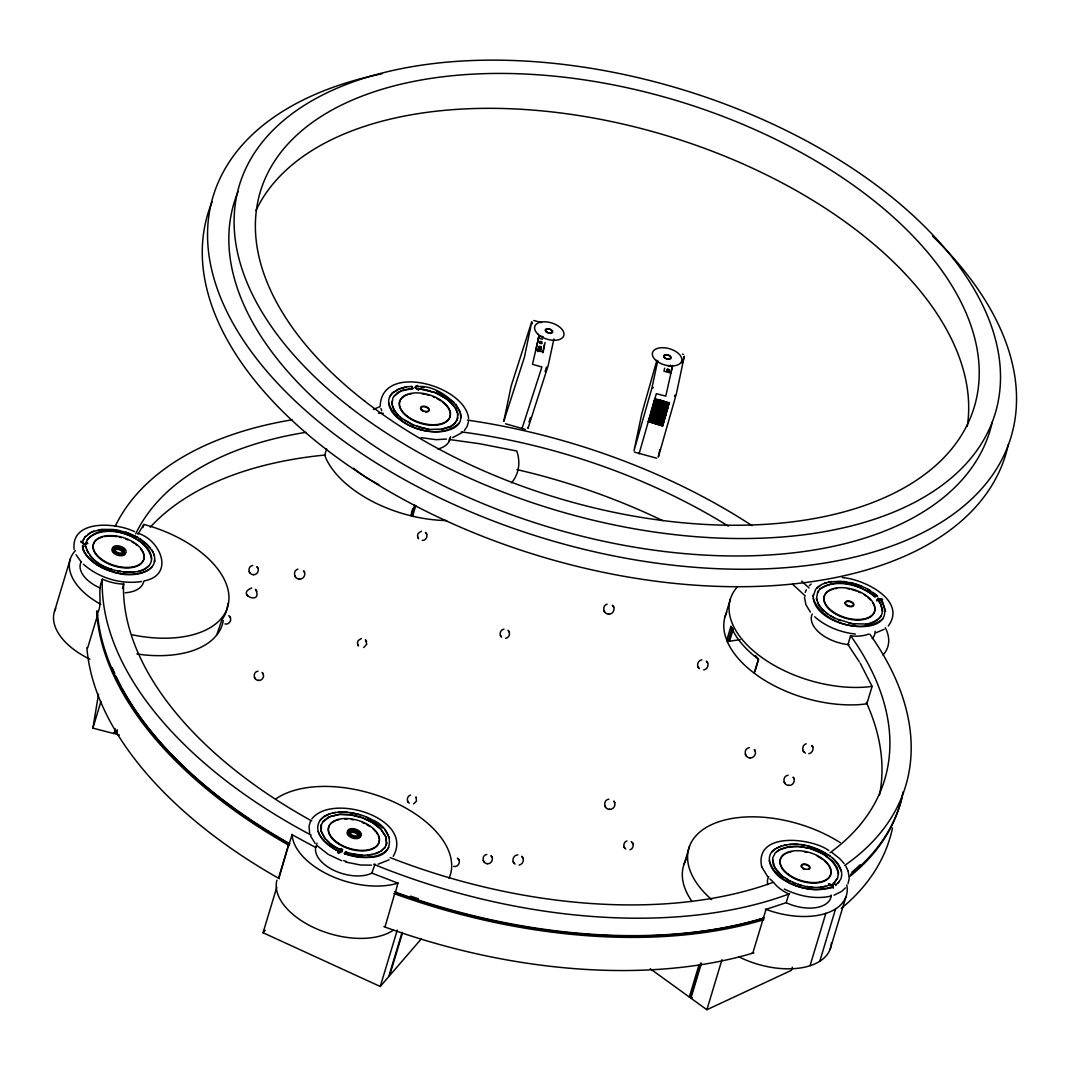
<?xml version="1.0" encoding="UTF-8"?>
<svg xmlns="http://www.w3.org/2000/svg" width="1070" height="1070" viewBox="0 0 1070 1070"><rect width="100%" height="100%" fill="white"/><g stroke="black" fill="none" stroke-linecap="round" stroke-linejoin="round"><path stroke-width="1.5" d="M832.072 887.017C837.663 887.364 815.755 890.762 813.2 889.585C802.647 888.729 792.255 885.345 783.347 879.58C771.43 872.826 763.351 856.281 775.081 849.098C793.178 838.907 816.771 845.755 832.286 857.819C838.104 862.313 843.267 870.819 841.314 877.253C842.304 878.095 835.683 885.532 838.853 882.135M772.5 859.571L775.041 868.024L783.106 876.945L777.582 871.93L773.222 864.787L772.754 857.926L775.108 853.124L779.428 849.607L787.894 846.771L798.487 846.343L809.936 848.39L823.338 854.007L833.423 862.019L837.034 867.369L838.519 872.679L837.636 877.935L834.68 882.108L837.636 877.935M776.325 851.84C795.505 839.188 834.226 850.543 838.505 874.377M457.719 417.246L457.412 418.878L457.679 413.475L455.619 408.125L447.661 399.511L435.436 392.677L418.397 388.584C420.015 392.275 411.562 386.323 417.434 385.548L417.768 386.604C444.317 383.448 485.767 425.887 440.867 431.732C423.8 432.788 405.664 426.89 393.894 414.197C389.962 409.997 387.527 403.122 389.119 398.535C388.651 397.532 395.579 388.102 389.734 396.823M391.874 401.424L392.008 404.848L392.837 397.893L397.438 392.636L403.096 389.948L412.886 388.41L400.916 391.058L393.64 396.435M460.862 413.916L461.01 417.661M122.555 588.46L123.866 584.1L122.635 584.073A32.889 18.297 16.8 0 1 103.456 579.606L102.613 579.218C96.701 589.944 102.987 602.129 97.771 612.842M321 826.374L321.334 831.885L321.361 824.756L320.893 826.722M386.658 843.2L385.588 836.245L380.679 829.143L372.534 822.736L362.115 817.801L350.692 814.939L339.645 814.497L330.309 816.517L322.819 821.76L328.477 817.039L339.752 814.15L350.799 814.591L362.222 817.453L372.627 822.389L380.786 828.795L386.337 837.69L386.31 844.818L386.765 842.852M388.798 847.453C384.063 855.773 370.273 858.287 360.389 856.95C353.742 856.749 336.809 850.944 347.723 854.796C354.692 856.869 362.008 857.926 369.284 857.404C397.599 857.324 393.854 827.912 371.771 819.673C356.551 810.231 319.422 806.459 317.696 827.404C317.643 837.797 329.078 846.958 338.695 851.319C330.924 847.159 321 839.736 318.178 831.591M813.32 594.706L813.16 596.525L815.581 589.356L821.987 584.273L829.023 581.973L840.458 581.237L852.991 583.217L865.095 587.671L877.413 595.87L874.845 596.913C860.547 584.34 835.122 578.161 819.7 589.289C836.125 577.078 860.427 584.487 874.952 596.565L877.413 595.87M882.322 611.01C883.031 615.33 881.533 600.765 878.189 600.029L876.597 600.578L878.082 600.377L880.463 603.948L882.429 610.649M880.984 599.668L882.469 599.481L880.984 599.668C904.016 641.425 813.467 630.15 813.253 596.177M85.747 543.119L87.553 543.239L85.747 543.119C95.885 520.863 134.619 532.459 147.66 548.308C152.983 555.691 153.05 563.221 146.603 567.929C145.44 570.176 132.72 572.985 139.1 571.086C142.805 570.511 147.473 567.207 149.185 565.415M154.695 559.958L154.468 561.777L154.749 557.737L152.97 551.906L147.005 544.162L137.602 537.327L125.926 532.231L113.367 529.463L101.436 529.382L91.579 531.991L84.891 537.327L86.175 535.883M115.506 728.857L114.075 733.619L92.876 728.135L98.52 694.243M114.075 733.619L114.276 732.402L116.389 732.95L116.189 734.167L119.385 734.996M888.26 626.017C907.494 600.056 862.714 578.723 842.197 577.599M639.164 452.944L639.071 453.827L656.325 393.68L665.781 396.141L672.655 365.432M658.411 456.368L658.344 457.05L676.334 394.014L684.292 356.27L682.125 363.492M315.837 846.851L315.556 848.43A32.889 18.297 16.8 0 0 334.723 870.739A32.889 18.297 16.8 0 0 370.608 873.682L372.427 872.812M468.499 421.553L467.189 426.261L464.367 430.568M522.2 427.278L522.053 428.495L541.888 366.997L532.499 364.322L539.039 335.672L543.252 336.876M528.098 427.425L527.978 428.401L548.174 365.539L553.912 338.963M535.709 350.759L539.039 335.672M542.731 352.752L544.349 344.767M545.085 342.467L543.145 352.043L536.123 350.037M657.783 360.684L651.804 388.463L634.002 450.737L641.759 413.769L656.886 360.349M649.196 418.531L663.56 422.77L650.801 418.945M649.838 416.27L664.202 420.51L651.443 416.685M650.48 413.996L664.858 418.236L652.098 414.424M654.867 398.602L669.205 403.015L659.601 399.832M664.617 368.187L663.988 371.236L671.064 373.069M671.05 372.28L672.334 366.167M662.678 425.94L648.34 421.54L662.678 425.94L669.338 402.36M658.491 455.94L659.842 449.534M882.268 612.321C881.546 618.968 872.719 623.944 865.51 624.358C870.873 623.409 878.885 620.212 881.105 615.785M653.021 387.982L653.195 387.3M805.255 592.352L806.365 589.717M674.903 395.124L674.555 396.408M82.577 542.263L80.986 541.46L82.577 542.263L83.955 538.518L83.179 540.176M154.575 561.429C151.779 574.403 130.112 576.864 117.486 573.159C107.481 570.885 97.731 566.552 90.148 559.53C87.285 557.309 77.762 544.523 85.694 546.141C91.632 566.525 117.606 574.108 136.773 571.607M54.557 611.184L70.352 558.848M82.724 547.867L82.51 545.593M80.892 541.808L83.968 544.322L87.553 543.239M87.82 534.224L93.785 531.094M83.313 549.819L82.831 547.519M87.018 539.681C104.111 521.799 146.884 534.732 151.606 558.914M85.694 546.141L85.988 547.88M84.182 551.786L83.42 549.472M85.306 553.752L84.289 551.438M86.536 549.659L88.342 553.257M86.683 555.704L85.413 553.404M88.302 557.644L86.79 555.357M89.599 555.036C94.374 562.218 104.071 567.555 111.975 569.4M98.721 529.797L119.653 530.519M90.148 559.53L88.409 557.296M92.221 561.349L90.254 559.182M94.481 563.114L92.314 561.001M96.929 564.786L94.588 562.766M99.537 566.364L97.036 564.438M102.305 567.822L99.644 566.003M105.181 569.173L102.399 567.474M108.164 570.39L105.288 568.825M111.226 571.46L108.271 570.042M125.926 532.231L137.602 537.327M114.343 572.383C126.033 575.018 143.634 575.981 152.154 566.712M117.687 570.952L120.562 571.5M123.424 571.915L134.298 571.982M142.925 527.59L143.888 524.42L150.522 526.32A98.694 54.904 16.8 0 1 228.539 603.106A98.694 54.904 16.8 0 1 132.439 634.831M140.224 538.905L150.469 547.974M92.876 728.135L100.914 701.505M151.846 549.927L152.97 551.906M153.839 553.872L154.428 555.825M116.389 732.95L117.352 729.78M116.189 734.167L117.152 730.997M216.769 634.885L221.891 619.851A98.694 54.904 16.8 0 0 227.857 603.386M326.617 448.932L324.705 455.272L326.403 459.338A98.694 54.904 16.8 0 0 405.343 514.349L413.662 516.462A98.694 54.904 16.8 0 0 446.645 520.568M388.624 402.507C395.445 428.094 439.716 441.522 459.083 423.118M406.065 386.925L398.709 388.945L393.038 392.663L398.602 389.293L406.065 386.925L411.709 386.417L412.886 388.41M392.556 406.266L394.068 410.211L398.227 415.494L394.175 409.85L392.115 404.5M400.14 416.845L402.026 418.825L398.334 415.147M411.709 386.417L412.779 388.771M404.299 420.029L414.25 425.659L402.133 418.464M415.227 387.781L417.434 385.548M417.768 386.604L417.327 385.895M418.624 389.975L418.397 388.584M420.885 386.952L424.041 387.46M418.29 388.932L421.246 388.891M421.139 389.239L424.108 389.36M402.133 932.264L388.718 976.669L380.251 986.486L263.046 932.732L276.755 887.324M424.001 389.707L426.983 389.975M414.358 425.312L428.455 429.431L442.07 429.097L450.671 426.368L453.854 424.188L456.957 420.082L455.017 423.279L450.564 426.729L442.07 429.097M426.89 390.323L429.846 390.737M419.841 427.585L428.562 429.083M457.88 415.213C456.515 404.005 442.659 395.606 432.681 391.647M436.466 391.098L454.041 402.226M411.402 513.078L412.806 508.424M414.652 505.027L411.375 515.887L410.933 514.63L413.007 514.777L415.775 505.615M319.81 820.516L324.009 816.784L330.443 813.588M317.041 843.16L315.717 847.52L292.097 834.72L289.408 843.013M322.07 833.316L325.32 839.027L321.428 831.537M455.793 404.139L460.381 411.977M332.944 812.946L335.592 812.464M325.427 838.679L330.603 844.123L340.033 849.874C348.004 846.316 335.07 858.1 338.802 850.971M450.711 436.68L449.841 439.583L479.547 443.716L516.797 451.018L517.974 455.151A98.694 54.904 16.8 0 1 511.554 482.878M328.65 842.478L326.979 840.431M338.387 812.17L347.375 812.277M330.603 844.123L328.744 842.13M332.73 845.688L330.71 843.775M335.03 847.186L332.837 845.34M337.465 848.577L335.137 846.838M350.505 812.652L359.935 814.778M340.033 849.874L340.849 848.751M345.556 851.76L348.258 853.044L345.556 851.76L344.634 853.78M362.623 855.157L351.12 853.833L362.516 855.505L372.975 854.368L381.027 851.185L384.959 847.453L381.027 851.185M366.047 816.958L383.394 828.233M368.013 855.077L372.975 854.368M375.249 853.78L379.288 852.188M385.106 830.146L389.48 837.984M380.251 986.486L397.264 930.111M402.494 932.866L389.56 975.693L421.219 938.992M725.072 616.668L730.342 599.213M733.284 628.959L729.606 641.171L728.523 639.873L732.268 627.461M684.198 863.824L689.468 846.383M754.23 673.137L758.443 659.173L756.731 657.916A98.694 54.904 16.8 0 1 731.505 627.595L730.984 626.177L726.771 640.127L728.523 639.873M754.885 671.585L758.576 659.361L755.42 655.562M650.212 968.724L689.307 997.026L698.884 965.3M700.783 963.053L690.725 996.371L689.307 997.026M792.348 967.213L791.399 970.343L706.869 1009.732L690.912 998.176L701.438 963.281M813.253 598.411C821.506 622.914 863.436 635.674 883.205 618.5M816.825 587.898L820.035 585.343M818.47 590.974L817.574 592.405L819.7 589.289M816.891 600.323L816.544 598.558L818.323 603.895L822.215 609.218L827.966 614.18L835.175 618.42L851.961 623.676L865.617 624.011M817.48 602.102L819.286 606.048L823.94 610.93M824.141 583.351L826.495 582.588M829.023 581.973L831.698 581.532M825.853 612.588L827.966 614.18M706.869 1009.732L721.996 959.63M830.226 615.678L835.175 618.42M843.548 581.478L846.691 581.893M837.823 619.624L840.552 620.707M849.847 582.468L852.991 583.217M769.29 860.695C776.191 883.7 809.696 894.694 832.179 886.669M772.152 851.8L775.081 849.098M856.12 584.113L862.193 586.347M776.9 847.948L781.167 846.076M849.072 623.155L854.81 624.051M783.588 845.367L786.182 844.832M788.924 844.457L797.805 844.364M867.877 589.115L870.525 590.667M785.407 878.136L790.141 881.292L783.213 876.597M873.013 592.312L877.32 596.217M800.908 844.671L804.065 845.153M877.989 598.478L882.469 599.481M762.669 917.846L763.365 918.087L766 909.38L786.182 902.679L788.817 893.958L787.761 893.463A32.889 18.297 16.8 0 1 773.931 882.79L773.449 882.121M792.857 882.202L795.451 883.686L790.249 880.944M807.221 845.795L819.379 850.249L830.066 856.053M885.626 611.318L882.402 601.621M795.558 883.339C805.295 887.418 818.791 889.237 829.825 884.917L828.568 883.98L829.825 884.917M806.914 886.535L812.625 887.257M860.186 663.146L872.103 686.392L866.834 703.833L860.922 704.501A98.694 54.904 16.8 0 1 758.724 676.441L752.518 671.88A98.694 54.904 16.8 0 1 727.292 641.559L725.406 636.369A98.694 54.904 16.8 0 1 726.797 612.187M820.717 887.164L825.572 886.334M832.286 857.819L837.583 863.838L841.435 871.341M833.236 883.285L835.924 884.85L833.236 883.285L834.774 881.76M833.329 887.953L832.821 884.877L828.568 883.98M810.084 965.555L825.88 913.218M819.861 960.994L835.657 908.657M830.173 949.13L845.969 896.807M529.008 422.075L530.466 417.487M545.071 371.678L546.529 367.09M532.098 323.795L532.379 323.02M456.85 420.43L457.519 418.531M310.46 821.265L309.043 826.107L309.658 833.463M321.254 825.104L322.819 821.76M386.404 844.471L384.852 847.801M817.681 592.058L816.45 598.919M848.015 883.659L849.232 878.604L848.122 870.913M134.459 531.67C117.285 522.775 70.66 518.669 74.124 549.445M144.704 580.809C175.239 574.47 160.045 539.681 137.923 533.275M137.883 534.238L143.888 524.42M876.597 600.578L878.095 598.13M83.848 538.879L84.985 536.98M311.825 818.911C332.676 792.308 414.732 818.858 393.225 856.321M263.046 932.732L265.173 930.285M337.986 852.095L338.695 851.319M845.42 887.913L841.649 891.404L834.052 895.202M809.254 585.771L811.167 584.033M391.647 394.054L393.145 392.315M835.924 884.85L837.609 883.205M462.561 432.347L452.73 437.617M389.132 859.798L378.125 864.185M348.967 831.671L349.877 831.149M884.141 629.294L876.103 632.731M828.795 850.543C811.649 837.837 754.149 831.216 761.72 866.874M297.901 569.12C292.351 570.644 294.063 579.445 299.627 579.097M363.72 647.564L366.809 644.14L365.378 639.726M607.131 604.122C601.594 605.647 603.293 614.447 608.857 614.1M410.479 795.037C406.948 796.026 406.118 801.296 409.302 803.195M413.568 803.904L416.457 801.149L416.123 797.257M806.178 743.744C801.965 744.934 801.457 751.287 805.429 753.12M626.953 840.913C623.435 841.903 622.606 847.172 625.789 849.072M630.056 849.781C633.574 848.791 634.403 843.521 631.22 841.608M375.062 864.078L371.825 873.093L397.88 883.111L395.632 891.725M690.912 998.176L692.317 997.521M396.555 892.928L394.723 893.57L385.093 926.62M398.267 883.004L393.934 884.208A65.792 36.607 16.8 0 1 292.444 837.649L292.043 834.292M252.774 565.455C247.157 566.097 248.16 575.005 253.63 574.67M421.419 531.228L418.236 533.275L417.501 535.776L418.544 538.705L417.781 537.367M253.242 574.684C257.482 575.326 260.197 569.387 256.813 566.659M422.276 540.444C426.368 540.791 428.695 535.027 425.459 532.432M299.199 579.097C303.505 579.739 306.595 574.122 303.693 570.832L304.535 572.303M251.691 587.978C234.785 594.773 263.795 605.7 255.476 589.316M224.981 623.93C229.702 625.335 233.006 618.233 228.699 615.665M361.339 638.536L358.156 640.569L357.407 643.07L358.463 645.999L357.701 644.675M258.017 671.198C252.4 671.84 253.403 680.747 258.873 680.413M258.485 680.426C262.725 681.068 265.44 675.13 262.056 672.401M503.983 629.147C500.279 629.575 498.7 634.737 501.616 637.131M608.442 614.113C613.11 614.822 616.106 608.282 612.361 605.272M505.655 638.335C509.36 637.894 510.938 632.731 508.023 630.337M701.88 659.802C697.8 660.284 696.048 665.981 699.272 668.616M703.726 669.94C707.805 669.445 709.557 663.761 706.334 661.126M749.348 747.703C743.168 748.398 744.265 758.229 750.297 757.854M749.869 757.868C754.176 758.496 757.266 752.892 754.363 749.602L754.791 750.337M808.8 753.695C812.545 753.226 814.457 748.345 811.97 745.456L812.397 746.205M608.843 799.183C602.664 799.878 603.761 809.709 609.78 809.335M609.365 809.335C613.672 809.977 616.761 804.359 613.859 801.069L614.702 802.54M788.135 775.242C781.943 775.937 783.053 785.768 789.072 785.393M788.657 785.407C792.964 786.049 796.053 780.431 793.151 777.141L793.579 777.877M486.85 854.475C481.246 855.104 482.236 864.025 487.706 863.691M453.64 866.392C458.375 867.797 461.678 860.695 457.358 858.127M487.332 863.691C491.571 864.346 494.273 858.407 490.889 855.666M519.044 865.082C523.123 864.6 524.875 858.902 521.652 856.268M83.968 544.322L87.446 543.587M830.922 896.112C815.206 899.629 798.568 896.085 784.323 889.036M141.521 581.518C120.95 584.688 98.948 578.014 83.42 564.224M727.279 641.518L740.199 639.633M446.511 439.061L436.052 439.676L421.058 437.63M872.103 686.392L866.192 687.047A98.694 54.904 16.8 0 1 757.774 654.439A98.694 54.904 16.8 0 1 737.631 586.561M338.093 851.733L342.092 851.412M656.659 458.201L634.497 452.142M371.477 865.149L360.617 865.015L345.53 862.019M517.867 854.93C513.159 854.703 510.992 861.724 515.125 864.132M533.81 320.492L541.594 322.618M849.032 644.688L846.276 644.354A32.889 18.297 16.8 0 1 812.264 614.006M855.425 634.082C840.605 632.37 825.92 626.766 814.711 616.761M829.879 884.622L832.714 885.224M654.358 400.407L668.723 404.647L654.251 400.902M348.365 852.696L351.214 853.486M538.304 337.986L542.517 339.177M505.481 423.773L525.37 429.431M111.333 571.112L114.45 572.035M879.446 598.933L882.362 599.829M798.34 884.342L801.176 885.211M429.752 391.085L432.574 391.994M417.126 426.341L419.948 427.238M682.553 354.063L683.369 354.451M765.304 909.139L770.708 911.025A65.792 36.607 16.8 0 0 846.771 884.957M752.143 952.741L752.839 952.982L762.843 919.839L760.489 918.929M341.825 860.802L328.115 854.301L317.308 845.808M99.978 587.952L98.266 587.162A32.889 18.297 16.8 0 1 81.2 561.67M786.182 902.679L787.667 903.361A32.889 18.297 16.8 0 0 831.243 895.135M337.572 848.229L340.14 849.526M100.807 604.363L96.139 601.634A65.792 36.607 16.8 0 1 75.488 550.528M97.651 614.822L87.646 647.979M415.334 387.434L418.731 389.627M831.898 852.456L839.977 858.876L844.11 863.57M80.986 541.46L84.062 543.975M114.985 553.27L113.353 551.478M769.878 878.911L772.313 881.118M792.482 584.1L805.335 596.03M81.119 561.884L76.064 554.715M767.631 876.557L761.666 866.74M315.168 843.428L310.594 836.111M880.877 600.016L882.295 601.969M810.351 612.107L805.911 604.644L804.453 597.194M859.317 661.808L847.948 644.555L850.583 635.834L851.666 635.968A32.889 18.297 16.8 0 0 868.613 634.069M812.317 746.071L812.812 746.927M802.941 750.337L803.436 751.193M803.356 751.06L803.784 751.795M793.499 777.743L793.993 778.599M784.109 782.009L784.618 782.879M784.537 782.745L784.965 783.481M754.711 750.204L755.206 751.06M745.335 754.47L745.83 755.34M745.75 755.193L746.178 755.942M632.53 843.013L632.985 843.802M632.223 842.464L632.611 843.133M491.718 856.736L492.173 857.525M491.411 856.201L491.799 856.869M416.043 797.137L416.497 797.926M407.536 801.015L407.991 801.791M407.911 801.671L408.299 802.339M706.895 661.701L707.738 663.159M697.867 666.57L698.71 668.041M612.936 605.847L613.779 607.305M603.895 610.716L604.737 612.187M508.531 630.859L509.293 632.196M604.831 805.951L605.673 807.409M624.024 846.892L624.786 848.216M500.345 635.286L501.108 636.61M425.98 532.954L426.743 534.278M522.213 856.843L523.056 858.314M513.185 861.724L514.028 863.182M365.886 640.248L366.662 641.585M483.212 860.614L483.974 861.952M458.361 858.983L459.124 860.307M294.665 575.713L295.507 577.171M257.322 567.18L258.084 568.504M249.123 571.607L249.898 572.932M256.038 589.891L256.88 591.362M247.01 594.773L247.852 596.231M262.565 672.923L263.327 674.247M229.689 616.521L230.465 617.845M254.366 677.35L255.141 678.674M845.781 866.031L848.176 871.047M340.741 849.098L341.985 851.76M380.853 408.459L381.776 410.84M412.538 513.453L413.595 516.449M124.173 551.625A5.176 2.876 16.8 0 1 115.921 551.572A5.176 2.876 16.8 0 1 117.673 546.89A5.176 2.876 16.8 0 1 124.173 551.625L124.561 552.481M832.821 884.877L833.423 887.605M468.593 418.664C465.798 385.882 382.057 361.901 380.198 405.824M667.051 369.605A1.444 0.829 15.9 0 1 669.017 370.113A1.444 0.829 15.9 0 1 668.79 371.263A1.444 0.829 15.9 0 1 666.811 370.755M667.185 369.15A1.444 0.829 15.9 0 1 669.071 369.591A1.444 0.829 15.9 0 1 669.098 370.742A1.444 0.829 15.9 0 1 667.212 370.501M670.435 365.351A1.444 0.829 15.9 0 1 668.603 365.485M670.395 365.392A1.444 0.829 15.9 0 1 668.161 365.766M538.076 351.508A1.444 0.776 17.7 0 1 538.611 350.385A1.444 0.776 17.7 0 1 540.537 351.428M541.861 343.082A1.444 0.776 17.7 0 1 539.909 342.52A1.444 0.776 17.7 0 1 540.123 341.45A1.444 0.776 17.7 0 1 542.075 341.999M537.648 351.522A1.444 0.776 17.7 0 1 540.109 351.441M541.955 343.443A1.444 0.776 17.7 0 1 540.016 343.189A1.444 0.776 17.7 0 1 539.721 341.999M1008.314 444.451A416.698 231.802 16.8 0 1 537.862 555.571A416.698 231.802 16.8 0 1 212.154 201.748M932.478 236.029A416.698 231.802 16.8 0 1 853.352 557.363A416.698 231.802 16.8 0 1 283.309 389.279A416.698 231.802 16.8 0 1 382.017 73.723M992.264 422.035A394.763 219.604 16.8 0 1 546.436 526.373A394.763 219.604 16.8 0 1 238.008 191.731M255.957 210.576A372.828 207.406 16.8 0 1 667.667 135.97A372.828 207.406 16.8 0 1 967.24 426.475M869.83 634.162A416.698 231.802 16.8 0 1 844.631 865.47M789.566 893.771A416.698 231.802 16.8 0 1 373.671 864.266M311.169 835.122A416.698 231.802 16.8 0 1 102.265 579.124M115.186 526.293A416.698 231.802 16.8 0 1 292.137 419.788M378.499 413.247A416.698 231.802 16.8 0 1 383.301 413.287M467.403 420.095A416.698 231.802 16.8 0 1 751.996 525.597M902.331 796.214A416.698 231.802 16.8 0 1 850.543 874.551M764.381 917.94A416.698 231.802 16.8 0 1 394.455 891.765M289.93 843.829A416.698 231.802 16.8 0 1 97.263 611.037M850.449 635.446A394.763 219.604 16.8 0 1 829.972 852.75M773.088 882.362A394.763 219.604 16.8 0 1 390.082 857.578M311.718 820.944A394.763 219.604 16.8 0 1 123.558 583.431M135.689 533.85A394.763 219.604 16.8 0 1 305.833 432.333M461.264 431.879A394.763 219.604 16.8 0 1 728.309 526.106M801.671 581.13A394.763 219.604 16.8 0 1 809.067 588.059M150.268 527.176A394.763 219.604 16.8 0 1 325.481 454.991M516.944 469.596A394.763 219.604 16.8 0 1 662.758 520.675M866.312 702.348A394.763 219.604 16.8 0 1 879.473 795.023M418.29 898.72A414.505 230.585 16.8 0 1 410.492 896.125M860.16 864.72A414.505 230.585 16.8 0 1 851.921 872.197M760.89 918.916A414.505 230.585 16.8 0 1 396.034 892.968M289.087 843.922A414.505 230.585 16.8 0 1 121.993 688.023M121.218 686.566A414.505 230.585 16.8 0 1 116.108 676.334M114.771 673.404A414.505 230.585 16.8 0 1 112.243 667.573M903.107 791.853A416.698 231.802 16.8 0 1 850.021 876.303M763.86 919.678A416.698 231.802 16.8 0 1 393.934 893.517M289.408 845.581A416.698 231.802 16.8 0 1 96.634 611.157M892.487 828.06A416.698 231.802 16.8 0 1 841.274 908.417M753.842 952.822A416.698 231.802 16.8 0 1 383.916 926.66M279.39 878.724A416.698 231.802 16.8 0 1 86.857 647.564M125.645 552.668A7.062 3.919 16.8 0 1 116.563 554.875A7.062 3.919 16.8 0 1 113.687 547.786M123.732 553.11A5.176 2.876 16.8 0 1 123.304 553.752M113.888 549.913A5.176 2.876 16.8 0 1 119.171 548.629A5.176 2.876 16.8 0 1 123.826 552.361M89.933 659.24A65.792 36.607 16.8 0 1 55.8 608.228M143.755 581.157A32.889 18.297 16.8 0 1 125.243 592.767M223.269 620.56A98.694 54.904 16.8 0 1 217.678 633.814L214.415 637.693A98.694 54.904 16.8 0 1 136.906 653.997M144.009 556.306A26.295 14.632 16.8 0 1 108.083 563.663A26.295 14.632 16.8 0 1 102.68 536.993M104.486 536.578A26.295 14.632 16.8 0 1 117.018 536.672M119.251 537.1A26.295 14.632 16.8 0 1 121.472 537.648M125.832 539.053A26.295 14.632 16.8 0 1 127.932 539.922M131.918 541.901A26.295 14.632 16.8 0 1 133.75 543.012M135.489 544.189A26.295 14.632 16.8 0 1 137.08 545.433M140.986 549.418A26.295 14.632 16.8 0 1 143.781 554.942M115.587 552.588A4.387 2.434 16.8 0 1 115.587 549.137A4.387 2.434 16.8 0 1 121.418 550.127A4.387 2.434 16.8 0 1 122.1 553.685M117.82 553.779A4.387 2.434 16.8 0 1 117.111 553.511M114.303 551.531A4.387 2.434 16.8 0 1 119.011 549.619A4.387 2.434 16.8 0 1 122.475 553.752M373.43 409.516A65.792 36.607 16.8 0 1 379.796 406.814M437.831 449.012A32.889 18.297 16.8 0 0 449.547 440.506L450.029 438.994A32.889 18.297 16.8 0 0 450.269 437.403M449.213 439.248A32.889 18.297 16.8 0 1 449.213 440.893M378.86 484.59A98.694 54.904 16.8 0 1 353.582 468.245M442.405 401.999A26.295 14.632 16.8 0 1 442.753 423.693A26.295 14.632 16.8 0 1 406.132 415.842A26.295 14.632 16.8 0 1 407.924 394.603M409.649 394.135A26.295 14.632 16.8 0 1 411.509 393.773M421.968 393.787A26.295 14.632 16.8 0 1 424.188 394.148M426.408 394.629A26.295 14.632 16.8 0 1 428.629 395.218M432.949 396.716A26.295 14.632 16.8 0 1 435.035 397.612M437.028 398.588A26.295 14.632 16.8 0 1 440.733 400.795M420.711 409.221A4.387 2.434 16.8 0 1 425.432 406.988A4.387 2.434 16.8 0 1 428.334 411.455M427.612 411.803A4.387 2.434 16.8 0 1 425.271 411.937M423.439 411.442A4.387 2.434 16.8 0 1 422.142 410.76M421.593 410.358A4.387 2.434 16.8 0 1 420.978 409.676M359.881 833.517A7.062 3.919 16.8 0 1 357.928 838.465A7.062 3.919 16.8 0 1 348.753 835.924A7.062 3.919 16.8 0 1 349.087 830.534M355.293 837.489A5.176 2.876 16.8 0 1 353.996 837.342M349.596 832.019A5.176 2.876 16.8 0 1 355.855 832.005A5.176 2.876 16.8 0 1 358.824 836.098M393.385 930.124A65.792 36.607 16.8 0 1 317.268 929.134A65.792 36.607 16.8 0 1 276.916 880.195M346.426 861.497A32.889 18.297 16.8 0 1 343.697 860.641M275.94 798.835A98.694 54.904 16.8 0 1 393.987 802.045A98.694 54.904 16.8 0 1 449.066 878.243M379.315 840.044A26.295 14.632 16.8 0 1 349.502 848.951A26.295 14.632 16.8 0 1 329.734 825.024M330.576 823.967A26.295 14.632 16.8 0 1 335.605 820.69M337.251 820.128A26.295 14.632 16.8 0 1 339.003 819.673M344.888 819.031A26.295 14.632 16.8 0 1 347.014 819.058M351.388 819.473A26.295 14.632 16.8 0 1 353.622 819.861M362.356 822.509A26.295 14.632 16.8 0 1 364.415 823.418M366.408 824.422A26.295 14.632 16.8 0 1 370.059 826.655M373.229 829.143A26.295 14.632 16.8 0 1 375.811 831.805M376.854 833.182A26.295 14.632 16.8 0 1 377.71 834.573M378.392 835.951A26.295 14.632 16.8 0 1 379.195 838.706M349.743 834.038A4.387 2.434 16.8 0 1 354.464 832.045A4.387 2.434 16.8 0 1 357.808 836.272M349.515 834.118A4.387 2.434 16.8 0 1 354.13 832.527A4.387 2.434 16.8 0 1 357.982 836.232M885.278 627.689A65.792 36.607 16.8 0 1 882.991 655.041M875.099 631.26A32.889 18.297 16.8 0 1 872.251 638.656M874.792 608.121A26.295 14.632 16.8 0 1 839.308 615.932A26.295 14.632 16.8 0 1 833.142 589.169M834.921 588.741A26.295 14.632 16.8 0 1 836.82 588.42M847.4 588.674A26.295 14.632 16.8 0 1 849.62 589.088M851.84 589.61A26.295 14.632 16.8 0 1 856.214 590.974M858.341 591.817A26.295 14.632 16.8 0 1 860.387 592.753M864.212 594.866A26.295 14.632 16.8 0 1 865.964 596.03M867.596 597.261A26.295 14.632 16.8 0 1 870.418 599.869M872.598 602.597A26.295 14.632 16.8 0 1 874.524 606.757M846.049 605.031A4.387 2.434 16.8 0 1 846.276 601.728A4.387 2.434 16.8 0 1 851.921 602.624A4.387 2.434 16.8 0 1 853.004 606.128M852.308 606.503A4.387 2.434 16.8 0 1 848.925 606.516M847.841 606.142A4.387 2.434 16.8 0 1 846.851 605.633M831.417 942.857A65.792 36.607 16.8 0 1 739.143 956.968M767.765 884.596A32.889 18.297 16.8 0 1 768.715 876.651M711.697 899.629A98.694 54.904 16.8 0 1 712.66 824.141A98.694 54.904 16.8 0 1 840.271 842.665M692.049 901.488A98.694 54.904 16.8 0 1 686.218 859.451M830.748 874.284A26.295 14.632 16.8 0 1 795.625 879.072A26.295 14.632 16.8 0 1 785.233 853.847M786.664 853.124A26.295 14.632 16.8 0 1 788.242 852.522M789.954 852.028A26.295 14.632 16.8 0 1 791.787 851.64M804.399 851.88A26.295 14.632 16.8 0 1 806.62 852.335M817.293 856.201A26.295 14.632 16.8 0 1 822.736 859.571M824.315 860.815A26.295 14.632 16.8 0 1 828.126 864.814M829.063 866.205A26.295 14.632 16.8 0 1 830.949 873.013M801.51 867.302A4.387 2.434 16.8 0 1 806.018 864.774A4.387 2.434 16.8 0 1 808.826 869.362M804.52 869.415A4.387 2.434 16.8 0 1 803.155 868.8M278.909 876.878L278.936 878.336L288.913 843.722L278.909 876.878M503.809 421.232L524.434 357.153L531.79 321.602L511.166 385.976L503.809 421.232M648.554 420.791L662.918 425.031L648.554 420.791M648.808 419.895L663.173 424.135L648.808 419.895M649.45 417.621L663.815 421.861L649.45 417.621M650.092 415.361L664.47 419.601L650.092 415.361M650.747 413.1L665.112 417.34L650.747 413.1M651.135 411.736L665.5 415.976L651.135 411.736M651.389 410.827L665.754 415.066L651.389 410.827M651.777 409.476L666.142 413.715L651.777 409.476M652.031 408.566L666.396 412.806L652.031 408.566M652.419 407.202L666.784 411.442L652.419 407.202M652.673 406.306L667.051 410.546L652.673 406.306M653.061 404.941L667.426 409.181L653.061 404.941M653.315 404.032L667.693 408.272L653.315 404.032M653.703 402.681L668.081 406.921L653.703 402.681M653.971 401.772L668.335 406.011L653.971 401.772M654.613 399.511L668.977 403.751L654.613 399.511M655.629 360.095A15.181 8.453 16 0 0 680.908 362.596A15.181 8.453 16 0 0 664.764 347.817A15.181 8.453 16 0 0 655.629 360.095M665.018 357.835A3.571 1.993 15.7 0 0 670.97 358.41A3.571 1.993 15.7 0 0 667.172 354.932A3.571 1.993 15.7 0 0 665.018 357.835M664.403 357.607A3.571 1.993 16 0 0 670.355 358.196A3.571 1.993 16 0 0 666.557 354.705A3.571 1.993 16 0 0 664.403 357.607M537.876 334.121A15.181 8.44 17.6 0 0 563.021 337.077A15.181 8.44 17.6 0 0 546.984 321.936A15.181 8.44 17.6 0 0 537.876 334.121M545.954 331.647A3.571 1.993 17.9 0 0 551.866 332.369A3.571 1.993 17.9 0 0 548.094 328.784A3.571 1.993 17.9 0 0 545.954 331.647M546.61 331.767A3.571 1.993 17.6 0 0 552.521 332.462A3.571 1.993 17.6 0 0 548.749 328.905A3.571 1.993 17.6 0 0 546.61 331.767M538.772 347.857A1.444 0.776 17.7 0 0 541.153 348.178A1.444 0.776 17.7 0 0 539.641 346.76A1.444 0.776 17.7 0 0 538.772 347.857M538.919 347.389A1.444 0.776 17.7 0 0 541.3 347.71A1.444 0.776 17.7 0 0 539.788 346.292A1.444 0.776 17.7 0 0 538.919 347.389M538.518 349.368A1.444 0.776 17.7 0 0 540.898 349.689A1.444 0.776 17.7 0 0 539.387 348.272A1.444 0.776 17.7 0 0 538.518 349.368M538.37 349.837A1.444 0.776 17.7 0 0 540.751 350.157A1.444 0.776 17.7 0 0 539.24 348.74A1.444 0.776 17.7 0 0 538.37 349.837M349.997 407.242A394.763 219.604 16.8 0 0 988.747 430.274A394.763 219.604 16.8 0 0 513.172 60.508A394.763 219.604 16.8 0 0 349.997 407.242M364.843 401.25A372.828 207.406 16.8 0 0 968.123 422.998A372.828 207.406 16.8 0 0 518.963 73.776A372.828 207.406 16.8 0 0 364.843 401.25M114.704 552.133A7.062 3.919 16.8 0 0 125.966 552.2A7.062 3.919 16.8 0 0 117.098 545.754A7.062 3.919 16.8 0 0 114.704 552.133M101.717 559.316A26.295 14.632 16.8 0 0 143.688 559.61A26.295 14.632 16.8 0 0 110.638 535.562A26.295 14.632 16.8 0 0 101.717 559.316M407.336 416.15A26.295 14.632 16.8 0 0 449.761 417.394A26.295 14.632 16.8 0 0 417.755 392.891A26.295 14.632 16.8 0 0 407.336 416.15M422.008 410.037A4.387 2.434 16.8 0 0 429.083 410.251A4.387 2.434 16.8 0 0 423.747 406.159A4.387 2.434 16.8 0 0 422.008 410.037M350.88 834.279A5.176 2.876 16.8 0 0 359.279 834.613A5.176 2.876 16.8 0 0 353.087 829.745A5.176 2.876 16.8 0 0 350.88 834.279M349.596 834.787A7.062 3.919 16.8 0 0 361.045 835.242A7.062 3.919 16.8 0 0 352.605 828.608A7.062 3.919 16.8 0 0 349.596 834.787M337.652 842.745A26.295 14.632 16.8 0 0 379.114 842.063A26.295 14.632 16.8 0 0 345.048 818.51A26.295 14.632 16.8 0 0 337.652 842.745M832.875 611.639A26.295 14.632 16.8 0 0 874.591 611.452A26.295 14.632 16.8 0 0 841.033 587.644A26.295 14.632 16.8 0 0 832.875 611.639M846.718 604.924A4.387 2.434 16.8 0 0 853.686 604.884A4.387 2.434 16.8 0 0 848.082 600.925A4.387 2.434 16.8 0 0 846.718 604.924M788.309 874.203A26.295 14.632 16.8 0 0 830.521 874.966A26.295 14.632 16.8 0 0 797.993 850.69A26.295 14.632 16.8 0 0 788.309 874.203M802.727 867.89A4.387 2.434 16.8 0 0 809.763 868.011A4.387 2.434 16.8 0 0 804.332 863.971A4.387 2.434 16.8 0 0 802.727 867.89"/></g></svg>
